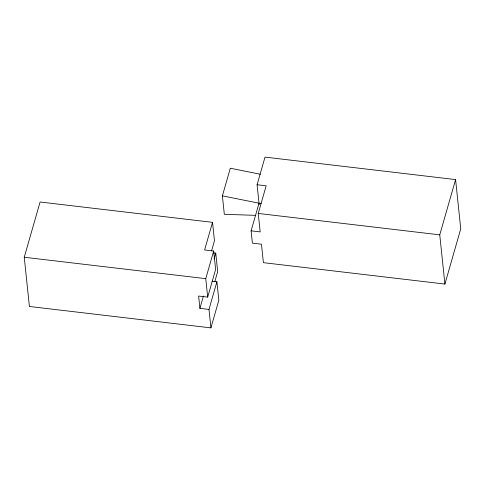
<?xml version="1.0" encoding="UTF-8"?>
<svg xmlns="http://www.w3.org/2000/svg" width="485" height="485" viewBox="0 0 485 485"><rect width="100%" height="100%" fill="white"/><g stroke="black" fill="none" stroke-linecap="round" stroke-linejoin="round"><path stroke-width="0.73" d="M212.018 281.221L216.904 281.797L218.838 300.251L210.92 327.878L29.409 306.478L24.25 257.256L40.091 202.002L212.527 222.336L214.461 240.79L211.545 250.969M212.527 222.336L204.609 249.963L213.685 251.03L215.619 269.49L207.695 297.117L198.62 296.044L199.911 308.351L208.987 309.424L210.92 327.878M255.807 215.358L224.325 214.309L222.391 195.849L230.314 168.222L260.348 174.254M207.695 297.117L205.761 278.657L213.685 251.03M199.911 308.351L203.451 295.989M214.085 258.917L215.752 253.097L213.503 253.024M214.77 281.736L217.686 271.558L215.752 253.097M208.987 309.424L216.904 281.797M259.172 204.652L257.086 184.749L265.004 157.122L455.591 179.589L460.75 228.817L444.909 284.064L263.397 262.664L261.463 244.21L252.388 243.137L251.097 230.83L259.02 203.203L261.112 203.451M251.097 230.83L260.172 231.903L258.238 213.442L266.162 185.816L257.086 184.749M444.909 284.064L439.749 234.843L455.591 179.589M258.238 213.442L439.749 234.843M24.25 257.256L205.761 278.657M222.391 195.849L259.02 203.203"/></g></svg>
